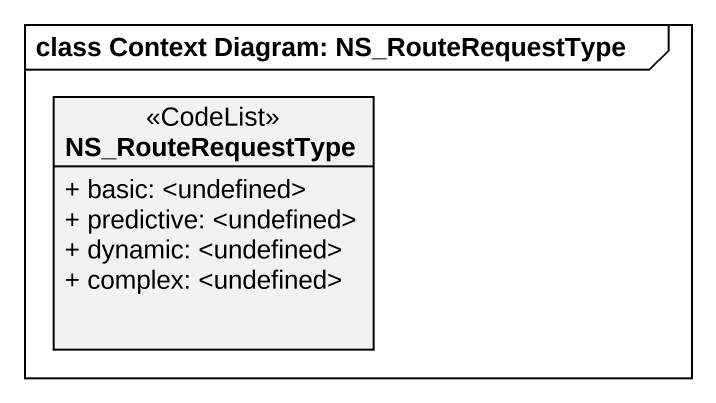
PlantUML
@startuml
mainframe class Context Diagram: NS_RouteRequestType
hide circle
hide empty members
skinparam classAttributeIconSize 0
class NS_RouteRequestType <<CodeList>> {
  + basic: <undefined>
  + predictive: <undefined>
  + dynamic: <undefined>
  + complex: <undefined>
}
@enduml
